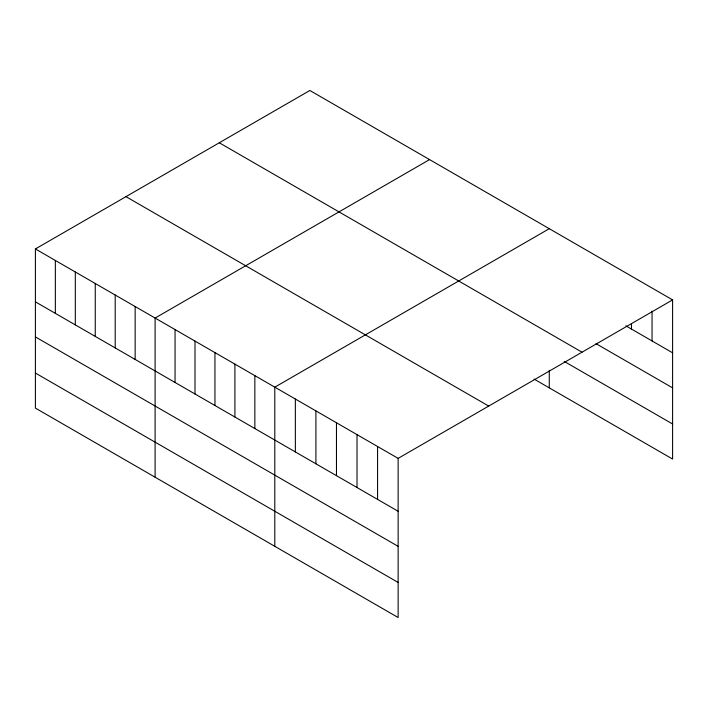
<?xml version="1.0" encoding="UTF-8"?>
<svg xmlns="http://www.w3.org/2000/svg" width="708" height="708" viewBox="0 0 708 708"><rect width="100%" height="100%" fill="white"/><g stroke="black" fill="none" stroke-linecap="round" stroke-linejoin="round"><path stroke-width="1.06" d="M35.4 248.942L398.135 458.368L398.135 617.518L35.4 408.1L35.4 248.942L309.865 90.482L672.6 299.9L672.6 459.058L534.071 379.081M429.57 159.592L155.105 318.051L155.105 477.21M549.275 228.702L274.801 387.161L274.801 546.319M398.135 458.368L672.6 299.9M625.881 325.839L672.6 352.805M595.986 343.637L672.6 387.869M219.294 142.777L582.029 352.195M564.223 361.425L672.6 423.995M125.971 196.647L488.706 406.073M35.4 301.847L398.135 511.273M35.4 336.911L398.135 546.337M35.4 373.036L398.135 582.454M652.041 311.184L652.041 340.946M631.492 323.565L631.492 329.078M549.275 370.319L549.275 387.851M377.576 446.5L377.576 499.405M357.018 434.632L357.018 487.538M336.468 422.764L336.468 475.67M315.91 410.897L315.91 463.802M295.36 399.029L295.36 451.934M254.853 375.647L254.853 428.552M234.906 364.124L234.906 417.03M214.949 352.611L214.949 405.516M195.001 341.088L195.001 393.993M175.053 329.574L175.053 382.479M135.148 306.537L135.148 359.443M115.2 295.015L115.2 347.92M95.253 283.501L95.253 336.406M75.305 271.978L75.305 324.884M55.348 260.464L55.348 313.37"/></g></svg>
